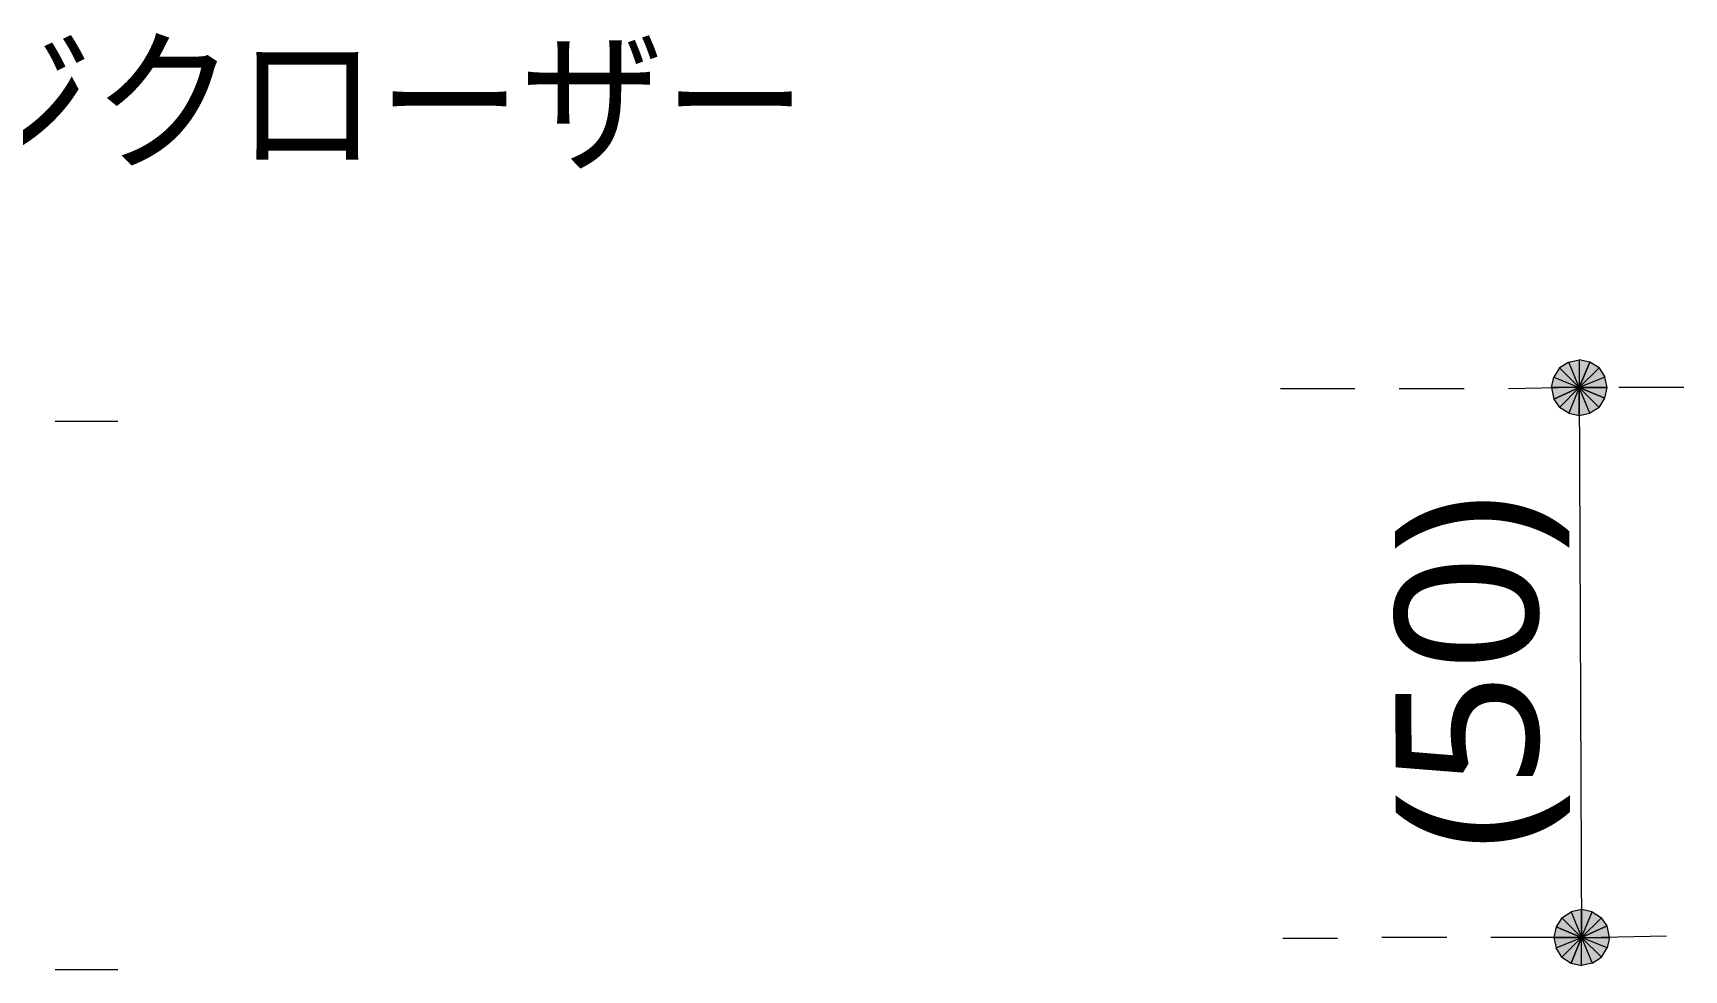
# Model space of a CAD drawing. Header units: millimetres. Extents: x 0 to 420, y 0 to 297.
# Drawn here: x 82.99 to 113.05, y 142.3 to 159.37 of the extents above; entities that cross this region are included whole.
import ezdxf
from ezdxf.enums import TextEntityAlignment as Align

# ---------------------------------------------------------------- set-up
doc = ezdxf.new("R2010")
doc.units = ezdxf.units.MM
doc.styles.add('kst32b', font='NotoSansJP-Variable.ttf')

msp = doc.modelspace()

# ---------------------------------------------------------------- hatches: boundary and pattern name
h = msp.add_hatch(color=7)
h.paths.add_polyline_path([(111.337, 153.374), (111.146, 153.416), (111.146, 152.908), (111.337, 153.374)])
h.paths.add_polyline_path([(111.146, 153.416), (111.146, 152.908), (110.956, 153.374), (111.146, 153.416)])
h.paths.add_polyline_path([(111.146, 152.908), (110.956, 153.374), (110.786, 153.268), (111.146, 152.908)])
h = msp.add_hatch(color=7)
h.paths.add_polyline_path([(111.654, 152.908), (111.612, 153.098), (111.146, 152.908), (111.654, 152.908)])
h.paths.add_polyline_path([(111.612, 153.098), (111.146, 152.908), (111.506, 153.268), (111.612, 153.098)])
h.paths.add_polyline_path([(111.146, 152.908), (111.506, 153.268), (111.337, 153.374), (111.146, 152.908)])
h = msp.add_hatch(color=7)
h.paths.add_polyline_path([(110.786, 153.268), (110.68, 153.098), (111.146, 152.908), (110.786, 153.268)])
h.paths.add_polyline_path([(110.68, 153.098), (111.146, 152.908), (110.638, 152.908), (110.68, 153.098)])
h.paths.add_polyline_path([(111.146, 152.908), (110.638, 152.908), (110.68, 152.696), (111.146, 152.908)])
h = msp.add_hatch(color=7)
h.paths.add_polyline_path([(110.68, 152.696), (110.786, 152.548), (111.146, 152.908), (110.68, 152.696)])
h.paths.add_polyline_path([(110.786, 152.548), (111.146, 152.908), (110.956, 152.442), (110.786, 152.548)])
h.paths.add_polyline_path([(111.146, 152.908), (110.956, 152.442), (111.146, 152.4), (111.146, 152.908)])
h = msp.add_hatch(color=7)
h.paths.add_polyline_path([(111.146, 152.4), (111.337, 152.442), (111.146, 152.908), (111.146, 152.4)])
h.paths.add_polyline_path([(111.337, 152.442), (111.146, 152.908), (111.506, 152.548), (111.337, 152.442)])
h.paths.add_polyline_path([(111.146, 152.908), (111.506, 152.548), (111.612, 152.717), (111.146, 152.908)])
for points in [[(111.612, 152.717), (111.654, 152.908), (111.146, 152.908), (111.612, 152.717)], [(110.723, 143.087), (110.68, 142.896), (111.188, 142.896), (110.723, 143.087)]]:
    msp.add_hatch(color=7).paths.add_polyline_path(points)
h = msp.add_hatch(color=7)
h.paths.add_polyline_path([(111.188, 143.404), (110.998, 143.362), (111.188, 142.896), (111.188, 143.404)])
h.paths.add_polyline_path([(110.998, 143.362), (111.188, 142.896), (110.829, 143.256), (110.998, 143.362)])
h.paths.add_polyline_path([(111.188, 142.896), (110.829, 143.256), (110.723, 143.087), (111.188, 142.896)])
h = msp.add_hatch(color=7)
h.paths.add_polyline_path([(111.654, 143.108), (111.548, 143.256), (111.188, 142.896), (111.654, 143.108)])
h.paths.add_polyline_path([(111.548, 143.256), (111.188, 142.896), (111.379, 143.362), (111.548, 143.256)])
h.paths.add_polyline_path([(111.188, 142.896), (111.379, 143.362), (111.188, 143.404), (111.188, 142.896)])
h = msp.add_hatch(color=7)
h.paths.add_polyline_path([(111.548, 142.536), (111.654, 142.706), (111.188, 142.896), (111.548, 142.536)])
h.paths.add_polyline_path([(111.654, 142.706), (111.188, 142.896), (111.696, 142.896), (111.654, 142.706)])
h.paths.add_polyline_path([(111.188, 142.896), (111.696, 142.896), (111.654, 143.108), (111.188, 142.896)])
h = msp.add_hatch(color=7)
h.paths.add_polyline_path([(110.68, 142.896), (110.723, 142.706), (111.188, 142.896), (110.68, 142.896)])
h.paths.add_polyline_path([(110.723, 142.706), (111.188, 142.896), (110.829, 142.536), (110.723, 142.706)])
h.paths.add_polyline_path([(111.188, 142.896), (110.829, 142.536), (110.998, 142.43), (111.188, 142.896)])
h = msp.add_hatch(color=7)
h.paths.add_polyline_path([(110.998, 142.43), (111.188, 142.388), (111.188, 142.896), (110.998, 142.43)])
h.paths.add_polyline_path([(111.188, 142.388), (111.188, 142.896), (111.379, 142.43), (111.188, 142.388)])
h.paths.add_polyline_path([(111.188, 142.896), (111.379, 142.43), (111.548, 142.536), (111.188, 142.896)])

# ---------------------------------------------------------------- linework, layer by layer
at = {"lineweight": 0}
for points in [[(111.146, 152.908), (110.956, 153.374), (110.786, 153.268)], [(111.146, 153.416), (111.146, 152.908), (110.956, 153.374)], [(111.337, 153.374), (111.146, 153.416), (111.146, 152.908)], [(111.146, 152.908), (111.506, 153.268), (111.337, 153.374)], [(110.68, 153.098), (111.146, 152.908), (110.638, 152.908)], [(110.786, 153.268), (110.68, 153.098), (111.146, 152.908)], [(111.612, 153.098), (111.146, 152.908), (111.506, 153.268)], [(111.654, 152.908), (111.612, 153.098), (111.146, 152.908)], [(111.146, 152.908), (110.638, 152.908), (110.68, 152.696)], [(110.68, 152.696), (110.786, 152.548), (111.146, 152.908)], [(110.786, 152.548), (111.146, 152.908), (110.956, 152.442)], [(111.146, 152.908), (110.956, 152.442), (111.146, 152.4)], [(111.146, 152.4), (111.337, 152.442), (111.146, 152.908)], [(111.337, 152.442), (111.146, 152.908), (111.506, 152.548)], [(111.146, 152.908), (111.506, 152.548), (111.612, 152.717)], [(111.612, 152.717), (111.654, 152.908), (111.146, 152.908)], [(111.188, 143.404), (110.998, 143.362), (111.188, 142.896)], [(111.188, 142.896), (111.379, 143.362), (111.188, 143.404)], [(110.723, 143.087), (110.68, 142.896), (111.188, 142.896)], [(111.188, 142.896), (110.829, 143.256), (110.723, 143.087)], [(110.998, 143.362), (111.188, 142.896), (110.829, 143.256)], [(111.548, 143.256), (111.188, 142.896), (111.379, 143.362)], [(111.654, 143.108), (111.548, 143.256), (111.188, 142.896)], [(111.188, 142.896), (111.696, 142.896), (111.654, 143.108)], [(110.68, 142.896), (110.723, 142.706), (111.188, 142.896)], [(110.723, 142.706), (111.188, 142.896), (110.829, 142.536)], [(111.188, 142.896), (110.829, 142.536), (110.998, 142.43)], [(110.998, 142.43), (111.188, 142.388), (111.188, 142.896)], [(111.188, 142.388), (111.188, 142.896), (111.379, 142.43)], [(111.188, 142.896), (111.379, 142.43), (111.548, 142.536)], [(111.548, 142.536), (111.654, 142.706), (111.188, 142.896)], [(111.654, 142.706), (111.188, 142.896), (111.696, 142.896)]]:
    msp.add_lwpolyline(points, close=True, dxfattribs=at)
at = {"lineweight": 13}
for points in [[(107.061, 152.887), (105.706, 152.887)], [(109.051, 152.887), (107.865, 152.887)], [(111.062, 152.908), (109.855, 152.887)], [(111.146, 152.908), (111.188, 142.896)], [(111.167, 152.908), (111.188, 152.908)], [(113.051, 152.908), (111.866, 152.908)], [(84.54, 152.294), (83.397, 152.294)], [(106.744, 142.875), (105.749, 142.875)], [(108.733, 142.896), (107.548, 142.896)], [(110.744, 142.896), (109.537, 142.896)], [(111.21, 142.896), (111.231, 142.896)], [(112.734, 142.917), (111.548, 142.896)], [(84.54, 142.304), (83.397, 142.304)]]:
    msp.add_lwpolyline(points, dxfattribs=at)

# ---------------------------------------------------------------- texts
at = {"style": 'kst32b'}
for s, height, p, p2 in [('ヒンジクローザー', 2.0791, (76.285, 157.078), (97.076, 157.078)), ('(50)', 2.5989, (110.405, 144.484), (110.384, 150.991))]:
    msp.add_text(s, height=height, dxfattribs=at).set_placement(p, p2, align=Align.FIT)

doc.saveas('drawing.dxf')
